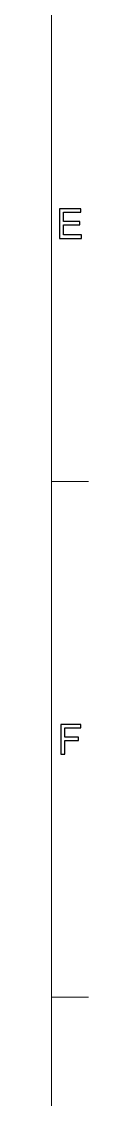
# Model space of a CAD drawing. Header units: centimetres. Extents: x -52 to 52, y -48 to 48.
# Drawn here: x 29.96 to 30.46, y -33.73 to -19.26 of the extents above; entities that cross this region are included whole.
import ezdxf

# ---------------------------------------------------------------- set-up
doc = ezdxf.new("R2010")
doc.units = ezdxf.units.CM
doc.header["$MEASUREMENT"] = 0
doc.layers.add('Title Block', color=7, linetype='Continuous')

msp = doc.modelspace()

# ---------------------------------------------------------------- linework, layer by layer
at = {"layer": 'Title Block', "lineweight": 9}
for points in [[(29.96203, -46.2054), (29.96203, -46.2054), (29.96203, 9.1946), (29.96203, 9.1946)], [(29.96203, -25.4304), (29.96203, -25.4304), (30.46203, -25.4304), (30.46203, -25.4304)], [(29.96203, -32.3554), (29.96203, -32.3554), (30.46203, -32.3554), (30.46203, -32.3554)]]:
    msp.add_open_spline(points, degree=3, dxfattribs=at)
at = {"layer": 'Title Block'}
for points, knots in [([(30.07064, -22.1679), (30.07064, -22.1679), (30.07064, -21.77012), (30.07064, -21.77012), (30.07064, -21.77012), (30.35786, -21.77012), (30.35786, -21.77012), (30.35786, -21.77012), (30.35786, -21.81679), (30.35786, -21.81679), (30.35786, -21.81679), (30.12342, -21.81679), (30.12342, -21.81679), (30.12342, -21.81679), (30.12342, -21.93901), (30.12342, -21.93901), (30.12342, -21.93901), (30.34286, -21.93901), (30.34286, -21.93901), (30.34286, -21.93901), (30.34286, -21.98568), (30.34286, -21.98568), (30.34286, -21.98568), (30.12342, -21.98568), (30.12342, -21.98568), (30.12342, -21.98568), (30.12342, -22.12123), (30.12342, -22.12123), (30.12342, -22.12123), (30.36731, -22.12123), (30.36731, -22.12123), (30.36731, -22.12123), (30.36731, -22.1679), (30.36731, -22.1679), (30.36731, -22.1679), (30.07064, -22.1679), (30.07064, -22.1679)], [0, 0, 0, 0, 0.08333333, 0.08333333, 0.08333333, 0.16666667, 0.16666667, 0.16666667, 0.25, 0.25, 0.25, 0.33333333, 0.33333333, 0.33333333, 0.41666667, 0.41666667, 0.41666667, 0.5, 0.5, 0.5, 0.58333333, 0.58333333, 0.58333333, 0.66666667, 0.66666667, 0.66666667, 0.75, 0.75, 0.75, 0.83333333, 0.83333333, 0.83333333, 0.91666667, 0.91666667, 0.91666667, 1, 1, 1, 1]), ([(30.08791, -29.0929), (30.08791, -29.0929), (30.08791, -28.69512), (30.08791, -28.69512), (30.08791, -28.69512), (30.35624, -28.69512), (30.35624, -28.69512), (30.35624, -28.69512), (30.35624, -28.74179), (30.35624, -28.74179), (30.35624, -28.74179), (30.14068, -28.74179), (30.14068, -28.74179), (30.14068, -28.74179), (30.14068, -28.86568), (30.14068, -28.86568), (30.14068, -28.86568), (30.32735, -28.86568), (30.32735, -28.86568), (30.32735, -28.86568), (30.32735, -28.91234), (30.32735, -28.91234), (30.32735, -28.91234), (30.14068, -28.91234), (30.14068, -28.91234), (30.14068, -28.91234), (30.14068, -29.0929), (30.14068, -29.0929), (30.14068, -29.0929), (30.08791, -29.0929), (30.08791, -29.0929)], [0, 0, 0, 0, 0.1, 0.1, 0.1, 0.2, 0.2, 0.2, 0.3, 0.3, 0.3, 0.4, 0.4, 0.4, 0.5, 0.5, 0.5, 0.6, 0.6, 0.6, 0.7, 0.7, 0.7, 0.8, 0.8, 0.8, 0.9, 0.9, 0.9, 1, 1, 1, 1])]:
    msp.add_open_spline(points, degree=3, knots=knots, dxfattribs=at)

doc.saveas('drawing.dxf')
